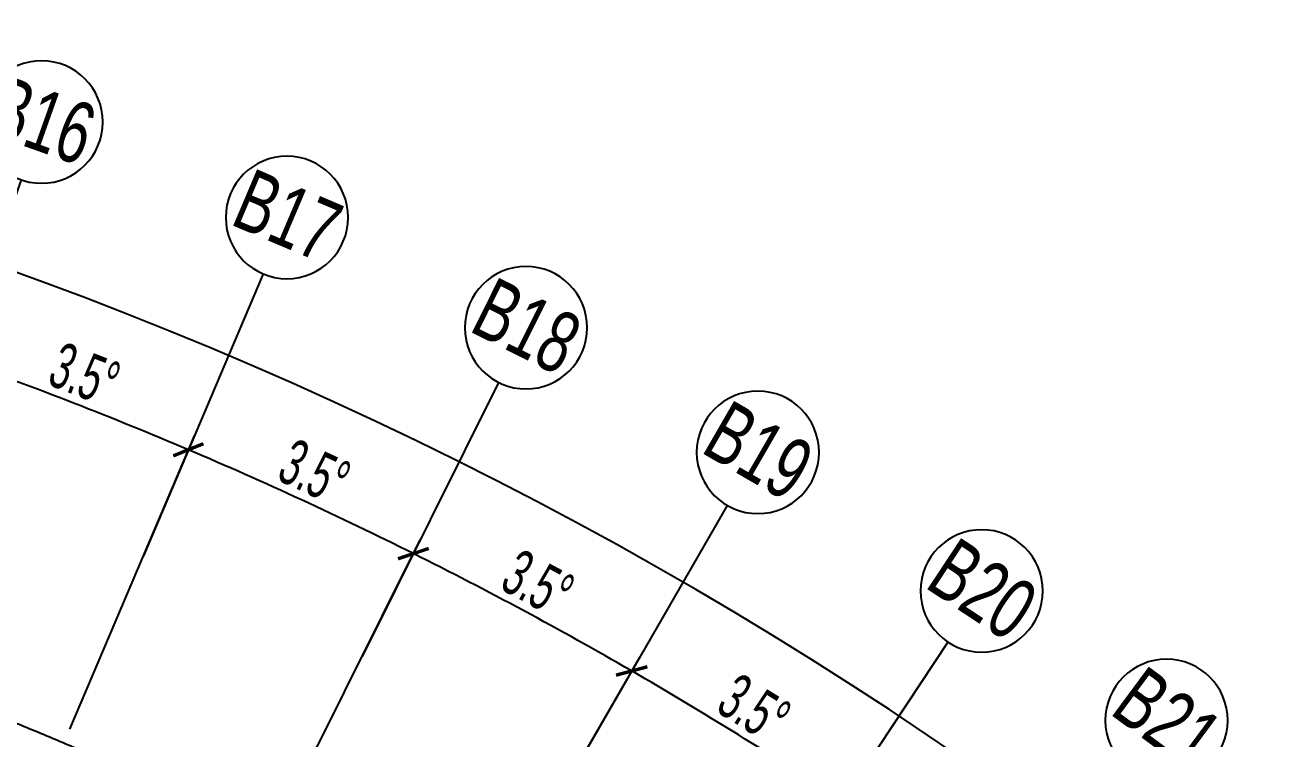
# Model space of a CAD drawing. Extents: x 36903891 to 38126251, y 2073392 to 2924740.
# Drawn here: x 37166918 to 37215930, y 2421749 to 2449732 of the extents above; entities that cross this region are included whole.
import ezdxf
from ezdxf.enums import TextEntityAlignment as Align
from ezdxf.xclip import XClip

# ---------------------------------------------------------------- set-up
doc = ezdxf.new("R2010")
doc.units = 0
doc.header["$LTSCALE"] = 1000
doc.header["$XCLIPFRAME"] = 0
doc.linetypes.add('CENTER', pattern=[2, 1.25, -0.25, 0.25, -0.25])
doc.linetypes.add('CENTER2', pattern=[28.575, 19.05, -3.175, 3.175, -3.175])
doc.layers.get('0').update_dxf_attribs({"color": 8})
doc.layers.get('Defpoints').update_dxf_attribs({"color": 8})
for name, color, linetype in [('#标注', 8, 'Continuous'), ('#轴线', 8, 'CENTER2'), ('A-FLOR', 8, 'Continuous'), ('A-GRID', 8, 'CENTER'), ('DIM', 8, 'Continuous')]:
    doc.layers.add(name, color=color, linetype=linetype)
doc.styles.add('#文字', font='jrs.shx', dxfattribs={"width": 0.7, "bigfont": 'hztxt.shx'})
doc.styles.add('JHZX', font='jrs.shx', dxfattribs={"width": 0.6, "bigfont": 'jhz.shx'})
doc.dimstyles.new('JZBZ-600', dxfattribs={"dimscale": 600, "dimtxt": 3, "dimasz": 1.5, "dimexe": 1, "dimexo": 1, "dimgap": 0.5, "dimtad": 1, "dimdec": 0, "dimdsep": 46, "dimtxsty": 'JHZX', "dimblk1": 'ARCHTICK', "dimblk2": 'ARCHTICK', "dimsah": 1, "dimcen": 0, "dimclrd": 1, "dimclre": 1, "dimclrt": 2, "dimadec": 1, "dimazin": 2, "dimtfac": 1, "dimtdec": 0, "dimtix": 1, "dimtmove": 0, "dimatfit": 3, "dimfxl": 1, "dimtolj": 1, "dimlwd": -1, "dimlwe": -1, "dimarcsym": 1})

# ---------------------------------------------------------------- blocks, each defined once
blk = doc.blocks.new('_ARCHTICK')
at = {"color": 0, "linetype": 'ByBlock', "const_width": 0.15}
blk.add_lwpolyline([(-0.5, -0.5), (0.5, 0.5)], dxfattribs=at)
blk = doc.blocks.new('*D194')
at = {"layer": '#标注', "transparency": 16777216}
for p, q in [((36697229, 3039962), (36687879, 3053567)), ((36885580, 3021821), (36897355, 3033391))]:
    blk.add_line(p, q, dxfattribs=at)
blk.add_arc((36780595, 2918663), 163093, 44.49717, 124.49963, dxfattribs=at)
at = {"layer": 'Defpoints', "color": 0, "transparency": 16777216}
for p in [(36833249, 3073022), (36697569, 3039468), (36885152, 3021400), (36780595, 2918663)]:
    blk.add_point(p, dxfattribs=at)
at = {"layer": '#标注', "transparency": 16777216, "xscale": 900, "yscale": 900, "zscale": 900}
for p, rotation in [((36688219, 3053073), 214.4996298123025), ((36896927, 3032971), 314.4971693134276)]:
    blk.add_blockref('_ARCHTICK', p, dxfattribs=dict(at, rotation=rotation))
at = {"layer": '#标注', "transparency": 16777216, "insert": (36796346, 3082199), "char_height": 1800, "attachment_point": 5, "rotation": 354.4984, "style": 'JHZX'}
blk.add_mtext('\\A1;80°', dxfattribs=at)
blk = doc.blocks.new('*D225')
at = {"layer": '#标注', "transparency": 16777216}
for p, q in [((36854197, 3046133), (36860447, 3056958)), ((36861841, 3041402), (36868741, 3051825))]:
    blk.add_line(p, q, dxfattribs=at)
blk.add_arc((36780595, 2918663), 159093, 56.49763, 59.99769, dxfattribs=at)
at = {"layer": 'Defpoints', "color": 0, "transparency": 16777216}
for p in [(36865691, 3053085), (36853897, 3045613), (36861510, 3040901), (36780595, 2918663)]:
    blk.add_point(p, dxfattribs=at)
at = {"layer": '#标注', "transparency": 16777216, "xscale": 900, "yscale": 900, "zscale": 900}
for p, rotation in [((36860147, 3056438), 149.9976923137919), ((36868410, 3051325), 326.4976294272822)]:
    blk.add_blockref('_ARCHTICK', p, dxfattribs=dict(at, rotation=rotation))
at = {"layer": '#标注', "transparency": 16777216, "insert": (36864949, 3054965), "char_height": 1800, "attachment_point": 5, "rotation": 328.2477, "style": 'JHZX'}
blk.add_mtext('\\A1;3.5°', dxfattribs=at)
blk = doc.blocks.new('*D226')
at = {"layer": '#标注', "transparency": 16777216}
for p, q in [((36846277, 3050388), (36851855, 3061575)), ((36854197, 3046133), (36860447, 3056958))]:
    blk.add_line(p, q, dxfattribs=at)
blk.add_arc((36780595, 2918663), 159093, 59.99769, 63.49776, dxfattribs=at)
at = {"layer": 'Defpoints', "color": 0, "transparency": 16777216}
for p in [(36857325, 3058030), (36846010, 3049852), (36853897, 3045613), (36780595, 2918663)]:
    blk.add_point(p, dxfattribs=at)
at = {"layer": '#标注', "transparency": 16777216, "xscale": 900, "yscale": 900, "zscale": 900}
for p, rotation in [((36851588, 3061038), 153.4977638093964), ((36860147, 3056438), 329.9976923137928)]:
    blk.add_blockref('_ARCHTICK', p, dxfattribs=dict(at, rotation=rotation))
at = {"layer": '#标注', "transparency": 16777216, "insert": (36856470, 3059861), "char_height": 1800, "attachment_point": 5, "rotation": 331.7477, "style": 'JHZX'}
blk.add_mtext('\\A1;3.5°', dxfattribs=at)
blk = doc.blocks.new('*D227')
at = {"layer": '#标注', "transparency": 16777216}
for p, q in [((36838113, 3054153), (36842998, 3065659)), ((36846277, 3050388), (36851855, 3061575))]:
    blk.add_line(p, q, dxfattribs=at)
blk.add_arc((36780595, 2918663), 159093, 63.49776, 66.99784, dxfattribs=at)
at = {"layer": 'Defpoints', "color": 0, "transparency": 16777216}
for p in [(36848674, 3062454), (36837879, 3053600), (36846010, 3049852), (36780595, 2918663)]:
    blk.add_point(p, dxfattribs=at)
at = {"layer": '#标注', "transparency": 16777216, "xscale": 900, "yscale": 900, "zscale": 900}
for p, rotation in [((36842763, 3065107), 156.9978436474542), ((36851588, 3061038), 333.4977638094045)]:
    blk.add_blockref('_ARCHTICK', p, dxfattribs=dict(at, rotation=rotation))
at = {"layer": '#标注', "transparency": 16777216, "insert": (36847709, 3064229), "char_height": 1800, "attachment_point": 5, "rotation": 335.2478, "style": 'JHZX'}
blk.add_mtext('\\A1;3.5°', dxfattribs=at)
blk = doc.blocks.new('*D228')
at = {"layer": '#标注', "transparency": 16777216}
for p, q in [((36829734, 3057411), (36833907, 3069194)), ((36838113, 3054153), (36842998, 3065659))]:
    blk.add_line(p, q, dxfattribs=at)
blk.add_arc((36780595, 2918663), 159093, 66.99784, 70.49793, dxfattribs=at)
at = {"layer": 'Defpoints', "color": 0, "transparency": 16777216}
for p in [(36839768, 3066342), (36829534, 3056846), (36837879, 3053600), (36780595, 2918663)]:
    blk.add_point(p, dxfattribs=at)
at = {"layer": '#标注', "transparency": 16777216, "xscale": 900, "yscale": 900, "zscale": 900}
for p, rotation in [((36833707, 3068629), 160.4979315301243), ((36842763, 3065107), 336.9978436474394)]:
    blk.add_blockref('_ARCHTICK', p, dxfattribs=dict(at, rotation=rotation))
at = {"layer": '#标注', "transparency": 16777216, "insert": (36838697, 3068055), "char_height": 1800, "attachment_point": 5, "rotation": 338.7479, "style": 'JHZX'}
blk.add_mtext('\\A1;3.5°', dxfattribs=at)
blk = doc.blocks.new('*U51')
blk.add_line((0, -20), (0, 0))
blk.add_circle((0, -24), 4)
at = {"style": 'JHZX', "width": 0.75}
blk.add_attdef('AXES', text='', height=4, dxfattribs=at).set_placement((0, -24), align=Align.MIDDLE_CENTER)
blk = doc.blocks.new('DOTE-11')
at = {"layer": '#轴线'}
for radius, end in [(146600, 183.99981), (138800, 210.18842)]:
    blk.add_arc((36780599, 2918657), radius, 324.5, end, dxfattribs=at)
blk = doc.blocks.new('ZW-5001')
at = {"layer": '#标注'}
ref = blk.add_blockref('*U51', (36832201.7, 3064379.2), dxfattribs=dict(at, xscale=-600.0000000000008, yscale=600.000000000001, rotation=160.4979315300233))
ref.add_attrib('AXES', 'B16', dxfattribs={"layer": '0', "height": 2400, "rotation": 340.49793, "style": '#文字', "width": 0.7}).set_placement((36837035.7, 3078028.4), align=Align.MIDDLE_CENTER)
ref = blk.add_blockref('*U51', (36841001.5, 3060957.1), dxfattribs=dict(at, xscale=-600.0000000000002, yscale=600.0000000000006, rotation=156.9979505565618))
ref.add_attrib('AXES', 'B17', dxfattribs={"layer": '0', "height": 2400, "rotation": 336.99795, "style": '#文字', "width": 0.7}).set_placement((36846659.8, 3074285.8), align=Align.MIDDLE_CENTER)
ref = blk.add_blockref('*U51', (36849576, 3057004.2), dxfattribs=dict(at, xscale=-600.0000000000006, yscale=600.0000000000006, rotation=153.4979695831001))
ref.add_attrib('AXES', 'B18', dxfattribs={"layer": '0', "height": 2400, "rotation": 333.49797, "style": '#文字', "width": 0.7}).set_placement((36856037.4, 3069962.6), align=Align.MIDDLE_CENTER)
ref = blk.add_blockref('*U51', (36857893.2, 3052535.2), dxfattribs=dict(at, xscale=-600.0000000000003, yscale=600.0000000000003, rotation=149.9979886096383))
ref.add_attrib('AXES', 'B19', dxfattribs={"layer": '0', "height": 2400, "rotation": 329.99799, "style": '#文字', "width": 0.7}).set_placement((36865133.6, 3065075), align=Align.MIDDLE_CENTER)
ref = blk.add_blockref('*U51', (36865922, 3047566.8), dxfattribs=dict(at, xscale=-600.0000000000005, yscale=600.0000000000005, rotation=146.4980076361765))
ref.add_attrib('AXES', 'B20', dxfattribs={"layer": '0', "height": 2400, "rotation": 326.49801, "style": '#文字', "width": 0.7}).set_placement((36873914.5, 3059641.2), align=Align.MIDDLE_CENTER)
ref = blk.add_blockref('*U51', (36872550.9, 3042923.1), dxfattribs=dict(at, xscale=-600.0000000000003, yscale=600.0000000000003, rotation=143.4975823897009))
ref.add_attrib('AXES', 'B21', dxfattribs={"layer": '0', "height": 2400, "rotation": 323.49758, "style": '#文字', "width": 0.7}).set_placement((36881164.4, 3054562.6), align=Align.MIDDLE_CENTER)
for base, p1, p2, picture, middle in [((36833249.5, 3073022.4), (36885151.9, 3021400.4), (36697568.8, 3039467.8), '*D194', (36796346.2, 3082199.2)), ((36839768.4, 3066342), (36837878.5, 3053600.4), (36829533.7, 3056845.9), '*D228', (36838696.8, 3068055.2)), ((36848673.9, 3062454), (36846009.6, 3049851.5), (36837878.5, 3053600.4), '*D227', (36847708.8, 3064229.4)), ((36857325.3, 3058029.6), (36853896.7, 3045613.3), (36846009.6, 3049851.5), '*D226', (36856470.5, 3059860.6)), ((36865690.5, 3053085.2), (36861510.2, 3040901.4), (36853896.7, 3045613.3), '*D225', (36864949, 3054965))]:
    dim = blk.add_angular_dim_3p(base=base, center=(36780594.8, 2918662.6), p1=p1, p2=p2, dimstyle='JZBZ-600', override={"dimclrd": 256, "dimclre": 256, "dimclrt": 256}, dxfattribs=at)
    dim.commit()
    dim.dimension.update_dxf_attribs({"geometry": picture, "text_midpoint": middle})
blk = doc.blocks.new('FDGFH')
at = {"layer": 'A-FLOR'}
blk.add_blockref('ZW-5001', (-36780599, -2918657), dxfattribs=at)
at = {"layer": 'A-GRID'}
blk.add_blockref('DOTE-11', (-36780599, -2918657), dxfattribs=at)
blk = doc.blocks.new('JUTEWR')
at = {"layer": 'DIM'}
blk.add_blockref('FDGFH', (36747510, 2929431), dxfattribs=at)

msp = doc.modelspace()

# ---------------------------------------------------------------- block references
at = {"layer": 'DIM'}
ref = msp.add_blockref('JUTEWR', (363648.3, -642797.5), dxfattribs=at)
XClip(ref).set_block_clipping_path([(36540243.0880557299, 2702892.0700622862), (36938694.1744792983, 3117037.741362222)])

doc.saveas('drawing.dxf')
